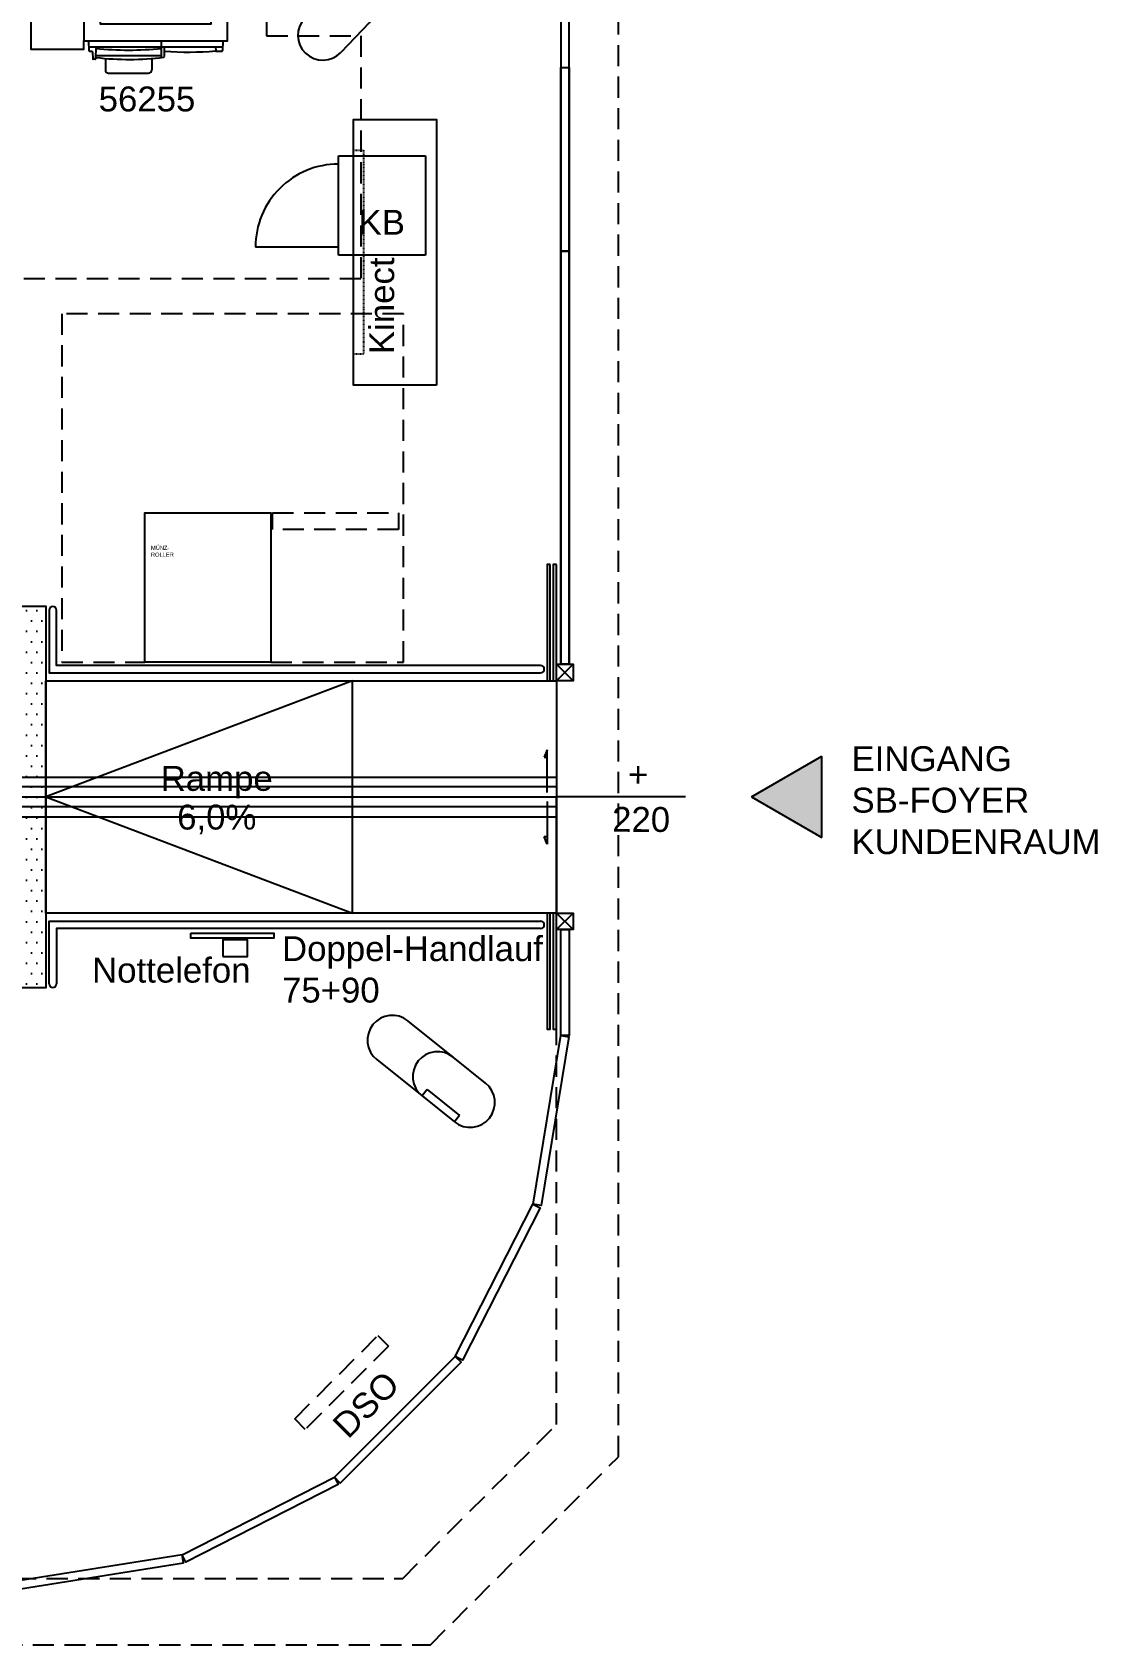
# Model space of a CAD drawing. Header units: centimetres. Extents: x 27325 to 30593, y 7169 to 9080.
# Drawn here: x 29951 to 30593, y 7169 to 8141 of the extents above; entities that cross this region are included whole.
import ezdxf
from ezdxf.enums import TextEntityAlignment as Align

# ---------------------------------------------------------------- set-up
doc = ezdxf.new("R2018")
doc.units = ezdxf.units.CM
doc.header["$LTSCALE"] = 2
doc.linetypes.add('STYLE_01', pattern=[0.39368, 0.19684, -0.19684])
doc.linetypes.add('VERDECKT', pattern=[9.525, 6.35, -3.175])
for name, color, linetype in [('ARC-Tueren', 5, 'Continuous'), ('ARC-Tueren-nv', 5, 'Continuous'), ('BE-T', 7, 'Continuous'), ('BS-BH-AL', 251, 'VERDECKT'), ('BS-G', 30, 'Continuous'), ('BS-STT-A', 203, 'Continuous'), ('BS-WA-V-T', 203, 'VERDECKT'), ('HB-KO-GLA-S', 132, 'Continuous'), ('HB-KO-HLZ-S', 30, 'Continuous'), ('HB-KO-MET-S', 150, 'Continuous'), ('HB-ZU-MOE-MA', 253, 'Continuous'), ('HB-ZU-MOE-SB', 202, 'Continuous'), ('HB-ZU-TE-SB', 16, 'Continuous')]:
    doc.layers.add(name, color=color, linetype=linetype)
doc.styles.add('ARIAL', font='arial.ttf')
doc.styles.add('MOE', font='arial.ttf')
doc.styles.get("Standard").update_dxf_attribs({"font": 'arial.ttf'})

# ---------------------------------------------------------------- blocks, each defined once
blk = doc.blocks.new('*U13')
at = {"layer": 'ARC-Tueren-nv'}
for p in [(-70, -22.39), (0, -100), (70, -22.39)]:
    blk.add_line(p, (0, -22.39), dxfattribs=at)
at = {"layer": 'ARC-Tueren-nv', "insert": (21.11, -65.39), "char_height": 15, "width": 48.8163, "attachment_point": 1, "rotation": 269.84621}
blk.add_mtext('+', dxfattribs=at)
at = {"layer": 'ARC-Tueren-nv', "flags": 1}
for tag, p in [('TUERTYP', (-99.12, 54.8)), ('FLAECHE', (-99.12, 46.23)), ('DORNMASS', (-99.12, 37.66)), ('ANSCHLAGTYP', (-99.12, 29.09)), ('MATERIAL', (-99.12, 20.52)), ('FARBE', (-99.12, 11.95)), ('BEMERKUNG', (-99.12, 3.37)), ('ANLAGENGRUPPE', (-99.12, -11.79)), ('DB_ID', (-99.12, -5.2))]:
    blk.add_attdef(tag, p, '', height=5, dxfattribs=at)
at = {"layer": 'ARC-Tueren-nv'}
for tag, p in [('BRANDSCHUTZ-KL', (0.38, -4.51)), ('TUER-NR', (0.01, -20.33))]:
    blk.add_attdef(tag, text='', height=12.5, dxfattribs=at).set_placement(p, align=Align.CENTER)
at = {"layer": 'ARC-Tueren-nv', "flags": 2}
for tag, p in [('BREITE1', (4.92, -35.58)), ('BREITE2', (5.3, -76.22))]:
    blk.add_attdef(tag, p, '', height=15, rotation=269.84621, dxfattribs=at)
at = {"layer": 'ARC-Tueren-nv'}
blk.add_attdef('HOEHE', (-21.01, -55.81), '', height=15, rotation=269.84621, dxfattribs=at)
blk = doc.blocks.new('*U76')
blk.add_lwpolyline([(0, -10), (15, -10), (15, 0), (0, 0)], close=True)
blk.add_lwpolyline([(0, -10), (15, -10), (15, 0), (0, 0)], close=True)
at = {"style": 'MOE'}
blk.add_attdef('BEZEICHNUNG', (-78.74, -25.72), '', height=15, dxfattribs=at)
at = {"style": 'MOE', "flags": 1}
for tag, p in [('INVENTARNUMMER', (-26.22, -46.15)), ('HERSTELLER', (-26.22, -61.15)), ('DB_ID', (-26.22, -76.15)), ('BEMERKUNG', (-26.22, -91.15))]:
    blk.add_attdef(tag, p, '', height=12.5, dxfattribs=at)
blk = doc.blocks.new('*U41')
for p, q in [((-40.56, -103.8), (-40.35, -109.85)), ((3.5, -113.91), (3.5, -103.8)), ((40.48, -103.8), (40.28, -109.79)), ((-40.43, -107.41), (40.36, -107.41)), ((-38.31, -110.33), (-39.85, -110.33)), ((-38.05, -110.62), (-37.91, -114.72)), ((-36.55, -115.01), (-37.61, -115.01)), ((-36.19, -107.41), (-36.25, -114.71)), ((-36.24, -113.7), (-36.07, -113.7)), ((3.5, -112.97), (-36.23, -112.97)), ((-30.37, -114.47), (-30.37, -121.41)), ((-2.37, -114.51), (-2.37, -121.41)), ((5.29, -113.25), (5.34, -107.41)), ((36.12, -107.41), (36.14, -109.98)), ((39.78, -110.28), (36.44, -110.28)), ((-28.37, -123.41), (-4.37, -123.41))]:
    blk.add_line(p, q)
at = {"linetype": 'VERDECKT'}
blk.add_lwpolyline([(-100.26, 4.63), (66.84, 4.63), (66.84, -100.87), (123.64, -100.87), (123.64, -247.37), (123.64, -247.37), (123.64, -247.37), (123.64, -247.37), (123.64, -247.37), (-100.26, -247.37)], close=True, dxfattribs=at)
for points in [[(43.25, 0), (-43.25, 0), (-43.25, -103.8), (43.25, -103.8)], [(-33.25, -10), (33.25, -10), (33.25, -93.8), (-33.25, -93.8)]]:
    blk.add_lwpolyline(points, close=True)
for points in [[(-43.25, -1.34), (-75.26, -1.34), (-75.26, -108.83), (-43.25, -108.83), (-43.25, -103.8)], [(43.25, -61), (48.28, -61), (48.28, -76.24), (43.25, -76.24)]]:
    blk.add_lwpolyline(points)
for centre, radius, start, end in [((-39.85, -109.83), 0.5, 182.00101, 270), ((-38.34, -110.62), 0.29, 0.30523, 83.77317), ((-37.61, -114.7), 0.3, 182.00156, 270), ((-36.55, -114.7), 0.3, 270, 359.49974), ((-16.31, 92.08), 201.5, 264.33585, 275.64198), ((-35.87, -113.7), 0.2, 177.7531, 263.14249), ((-16.18, 49.99), 165.07, 263.14224, 277.32021), ((4.79, -113.24), 0.5, 277.32005, 359.5002), ((36.44, -109.98), 0.3, 180.50029, 270), ((39.78, -109.78), 0.5, 269.99711, 357.99745), ((-28.37, -121.41), 2, 180, 269.99462), ((-4.37, -121.41), 2, 269.99462, 0)]:
    blk.add_arc(centre, radius, start, end)
blk.add_ellipse((19.86, 66.72), major_axis=(0, 177.39), ratio=0.972504, start_param=3.057159, end_param=3.236086)
at = {"lineweight": 30, "flags": 104}
blk.add_attdef('BEZEICHNUNG', text='', height=15, dxfattribs=at).set_placement((-23.66, -30.76), align=Align.TOP_LEFT)
at = {"style": 'MOE', "flags": 1}
for tag, p in [('INVENTARNUMMER', (-68.17, -146.06)), ('HERSTELLER', (-68.17, -161.06)), ('DB_ID', (-68.17, -176.06)), ('BEMERKUNG', (-68.17, -191.06))]:
    blk.add_attdef(tag, p, '', height=12.5, dxfattribs=at)
blk = doc.blocks.new('*U78')
at = {"linetype": 'VERDECKT'}
blk.add_lwpolyline([(-38, 90), (-118, 90), (-118, -120), (-118, -120), (88, -120), (88, -120), (88, 90), (38, 90)], dxfattribs=at)
blk.add_lwpolyline([(-38, 90), (38, 90), (38, 0), (-38, 0)], close=True)
blk.add_lwpolyline([(-39, 0), (-115, 0), (-115, 10), (-39, 10)], close=True, dxfattribs=at)
at = {"lineweight": 30}
blk.add_attdef('BEZEICHNUNG', text='', height=12.5, rotation=180, dxfattribs=at).set_placement((34.3, 19.85), align=Align.TOP_LEFT)
at = {"style": 'MOE', "flags": 1}
for tag, p in [('INVENTARNUMMER', (-40.49, -31.01)), ('HERSTELLER', (-40.49, -46.01)), ('BEMERKUNG', (-40.49, -76.01))]:
    blk.add_attdef(tag, p, '', height=12.5, dxfattribs=at)
blk = doc.blocks.new('*U81')
for p, q in [((0, 15), (25, 15)), ((25, -15), (0, -15))]:
    blk.add_line(p, q)
for centre, start, end in [((0, 0), 90, 270), ((25, 0), 270, 90)]:
    blk.add_arc(centre, 15, start, end)
at = {"style": 'MOE', "flags": 1}
for tag, p, height in [('BEZEICHNUNG', (-5.2, -48.63), 15), ('HOEHE', (-5.2, -66.33), 12.5), ('HERSTELLER', (-5.2, -82.83), 12.5), ('INVENTARNUMMER', (-5.2, -101.04), 12.5)]:
    blk.add_attdef(tag, p, '', height=height, dxfattribs=at)
blk = doc.blocks.new('*U87')
for p, q in [((0, 30), (52.61, 30)), ((0, -30), (0, 30)), ((52.61, 30), (52.61, -30)), ((52.61, 25), (102.61, 25)), ((52.61, -30), (0, -30))]:
    blk.add_line(p, q)
blk.add_arc((52.61, 25), 50, 270, 0)
at = {"style": 'MOE'}
blk.add_attdef('BEZEICHNUNG', (40.42, 17.58), '', height=15, rotation=180, dxfattribs=at)
at = {"style": 'MOE', "flags": 1}
for tag, p in [('INVENTRANUMMER', (12.36, -46.09)), ('HERSTELLER', (12.36, -61.09)), ('BEMERKUNG', (12.36, -91.09))]:
    blk.add_attdef(tag, p, '', height=12.5, dxfattribs=at)
blk = doc.blocks.new('*U92')
for p, q in [((35, 15), (0, 15)), ((60, 15), (35, 15)), ((0, -15), (35, -15)), ((35, -10), (60, -10)), ((35, -10), (35, -15)), ((35, -15), (60, -15)), ((60, -10), (60, -15))]:
    blk.add_line(p, q)
for centre, start, end in [((0, 0), 90, 270), ((35, 0), 90, 270), ((60, 0), 270, 90)]:
    blk.add_arc(centre, 15, start, end)
at = {"style": 'MOE', "flags": 1}
for tag, p, height in [('BEZEICHNUNG', (-5.2, -48.63), 15), ('HOEHE', (-5.2, -66.33), 12.5), ('HERSTELLER', (-5.2, -82.83), 12.5), ('INVENTARNUMMER', (-5.2, -101.04), 12.5)]:
    blk.add_attdef(tag, p, '', height=height, dxfattribs=at)
blk = doc.blocks.new('*U93')
at = {"linetype": 'VERDECKT'}
for p, q in [((0, 0), (71, 0)), ((0, -9), (0, 0)), ((71, 0), (71, -9)), ((71, -9), (0, -9))]:
    blk.add_line(p, q, dxfattribs=at)
at = {"style": 'MOE'}
blk.add_attdef('BEZEICHNUNG', (13.83, -31.71), '', height=15, dxfattribs=at)
for tag, p, flags in [('LAENGE1', (1.39, -52.55), 3), ('BREITE1', (1.42, -67.9), 3), ('HOEHE', (1.32, -83.84), 1), ('INVENTARNUMMER', (1.32, -98.84), 1), ('HERSTELLER', (1.32, -113.84), 1)]:
    blk.add_attdef(tag, p, '', height=12.5, dxfattribs=dict(at, flags=flags))

msp = doc.modelspace()

# ---------------------------------------------------------------- hatches: boundary and pattern name
at = {"layer": 'BE-T'}
msp.add_hatch(color=256, dxfattribs=at).paths.add_polyline_path([(30384.1, 7679.94), (30426.59, 7655.41), (30426.59, 7704.46)])
at = {"layer": 'HB-ZU-MOE-MA'}
h = msp.add_hatch(dxfattribs=at)
h.set_pattern_fill('DOTS', color=256, scale=100, style=0)
h.set_pattern_definition([(0, (22540.8675, -295.248), (3.125, 6.25), [0, -6.25])])
h.paths.add_polyline_path([(29808.73, 7794.94), (29958.73, 7794.94), (29958.73, 7564.94), (29808.73, 7564.94)])

# ---------------------------------------------------------------- linework, layer by layer
at = {"layer": 'ARC-Tueren'}
for p, q in [((30260.96, 7708.42), (30259.2, 7703.82)), ((30260.96, 7682.6), (30260.96, 7708.42)), ((30259.2, 7703.82), (30260.96, 7703.82)), ((30260.96, 7677.27), (30260.96, 7651.46)), ((30260.96, 7651.46), (30259.2, 7656.05)), ((30259.2, 7656.05), (30260.96, 7656.05))]:
    msp.add_line(p, q, dxfattribs=at)
for points in [[(30262.93, 7819.94), (30260.93, 7819.94), (30260.93, 7749.94), (30262.93, 7749.94), (30262.93, 7819.94)], [(30266.74, 7819.94), (30264.74, 7819.94), (30264.74, 7749.94), (30266.74, 7749.94), (30266.74, 7819.94)], [(30262.93, 7609.94), (30260.93, 7609.94), (30260.93, 7539.94), (30262.93, 7539.94), (30262.93, 7609.94)], [(30266.74, 7609.94), (30264.74, 7609.94), (30264.74, 7539.94), (30266.74, 7539.94), (30266.74, 7609.94)]]:
    msp.add_lwpolyline(points, dxfattribs=at)
at = {"layer": 'BE-T'}
for p, q in [((30384.1, 7679.94), (30426.59, 7704.46)), ((30426.59, 7655.41), (30426.59, 7704.46)), ((30384.1, 7679.94), (30426.59, 7655.41))]:
    msp.add_line(p, q, dxfattribs=at)
at = {"layer": 'BS-BH-AL', "linetype": 'Continuous'}
for points in [[(29348.48, 7903.34), (29384.89, 7885.94), (29832.99, 7885.91), (29895.73, 7823.17), (29895.73, 7739.58), (29943.37, 7691.94), (30266.74, 7691.94)], [(29343.24, 7892.54), (29382.18, 7873.94), (29827.99, 7873.94), (29883.73, 7818.2), (29883.73, 7734.61), (29938.4, 7679.94), (30266.74, 7679.94)], [(30266.74, 7685.94), (29940.89, 7685.94), (29889.73, 7737.09), (29889.73, 7820.68), (29830.5, 7879.91), (29383.54, 7879.94), (29345.82, 7897.95)], [(30266.74, 7673.94), (29935.92, 7673.94), (29877.73, 7732.12), (29877.73, 7815.71), (29825.53, 7867.91), (29380.82, 7867.94), (29340.52, 7887.19)], [(29337.93, 7881.77), (29379.46, 7861.94), (29823.05, 7861.91), (29871.73, 7813.23), (29871.73, 7729.64), (29933.43, 7667.94), (30266.74, 7667.94)]]:
    msp.add_lwpolyline(points, dxfattribs=at)
at = {"layer": 'BS-G'}
for points in [[(29960.79, 7792.53), (29960.79, 7754.76), (30257.08, 7754.76)], [(30257.08, 7759.21), (29965.24, 7759.21), (29965.24, 7792.53)], [(29960.79, 7567.34), (29960.79, 7605.11), (30257.08, 7605.11)], [(30257.08, 7600.66), (29965.24, 7600.66), (29965.24, 7567.34)]]:
    msp.add_lwpolyline(points, dxfattribs=at)
for centre, start, end in [((29963.02, 7792.53), 0, 180), ((30257.08, 7756.98), 270, 90), ((30257.08, 7602.89), 270, 90), ((29963.02, 7567.34), 180, 0)]:
    msp.add_arc(centre, 2.22, start, end, dxfattribs=at)
at = {"layer": 'BS-STT-A'}
for points in [[(30143.73, 7749.94), (29958.73, 7679.94), (30143.73, 7609.94)], [(29958.73, 7749.94), (30266.74, 7749.94), (30266.74, 7609.94), (29958.73, 7609.94)]]:
    msp.add_lwpolyline(points, close=True, dxfattribs=at)
at = {"layer": 'BS-WA-V-T'}
for p, q in [((30303.98, 7282.24), (30303.98, 8229.94)), ((30266.74, 7749.94), (30266.74, 7609.94)), ((30190.62, 7168.94), (30303.98, 7282.24)), ((29931.98, 7168.94), (30190.62, 7168.94))]:
    msp.add_line(p, q, dxfattribs=at)
msp.add_lwpolyline([(29921.23, 7208.94), (30173.98, 7208.94), (30266.74, 7301.77), (30266.74, 7539.94)], dxfattribs=at)
at = {"layer": 'HB-KO-GLA-S'}
for p, q in [((30269.24, 8119.54), (30269.24, 7759.94)), ((30274.24, 7759.94), (30274.24, 8119.54)), ((30269.24, 8008.94), (30274.24, 8008.94))]:
    msp.add_line(p, q, dxfattribs=at)
for points in [[(30269.24, 8119.54), (30274.24, 8119.54), (30274.24, 8008.94), (30269.24, 8008.94)], [(30269.24, 8008.94), (30274.24, 8008.94), (30274.24, 7759.94), (30269.24, 7759.94)], [(30269.24, 7599.94), (30274.24, 7599.94), (30274.24, 7536.1), (30269.24, 7536.1)], [(30252.38, 7434.54), (30256.83, 7432.27), (30210.07, 7340.49), (30205.61, 7342.76)], [(30205.61, 7342.76), (30209.15, 7339.23), (30136.32, 7266.39), (30132.78, 7269.93)], [(30132.78, 7269.93), (30135.05, 7265.48), (30043.28, 7218.71), (30041.01, 7223.17)]]:
    msp.add_lwpolyline(points, close=True, dxfattribs=at)
for points in [[(30269.24, 7536.1), (30274.18, 7535.28), (30257.46, 7433.65), (30252.52, 7434.46), (30269.24, 7536.1)], [(29938.61, 7206.9), (29938.61, 7201.75), (30041.79, 7218.23), (30041.01, 7223.17), (29938.61, 7206.9), (29938.61, 7201.75)]]:
    msp.add_lwpolyline(points, dxfattribs=at)
at = {"layer": 'HB-KO-HLZ-S'}
msp.add_lwpolyline([(30194.28, 7928.22), (30144.28, 7928.22), (30144.28, 8088.22), (30194.28, 8088.22)], close=True, dxfattribs=at)
at = {"layer": 'HB-KO-MET-S'}
for p, q in [((30269.24, 8229.94), (30269.24, 8119.54)), ((30274.24, 8119.54), (30274.24, 8229.94)), ((30269.24, 8119.54), (30274.24, 8119.54)), ((30266.74, 7759.94), (30276.74, 7749.94)), ((30276.74, 7759.94), (30266.74, 7749.94)), ((30266.74, 7609.94), (30276.74, 7599.94)), ((30276.74, 7609.94), (30266.74, 7599.94))]:
    msp.add_line(p, q, dxfattribs=at)
for points in [[(30266.74, 7759.94), (30276.74, 7759.94), (30276.74, 7749.94), (30266.74, 7749.94)], [(30266.74, 7609.94), (30276.74, 7609.94), (30276.74, 7599.94), (30266.74, 7599.94)], [(30046.28, 7597.91), (30096.28, 7597.91), (30096.28, 7594.91), (30046.28, 7594.91)]]:
    msp.add_lwpolyline(points, close=True, dxfattribs=at)
at = {"layer": 'HB-ZU-MOE-MA'}
msp.add_lwpolyline([(29808.73, 7794.94), (29958.73, 7794.94), (29958.73, 7564.94), (29808.73, 7564.94), (29808.73, 7794.94)], dxfattribs=at)
at = {"layer": 'HB-ZU-MOE-SB', "linetype": 'STYLE_01'}
msp.add_lwpolyline([(30144.28, 7946.75), (30144.28, 8069.69), (30150.28, 8069.69), (30150.28, 7946.75)], close=True, dxfattribs=at)

# ---------------------------------------------------------------- block references
at = {"layer": 'ARC-Tueren'}
ref = msp.add_blockref('*U13', (30244.35, 7679.94), dxfattribs=dict(at, rotation=90))
ref.add_attrib('HOEHE', '220', (30300.16, 7658.93), dxfattribs={"layer": 'ARC-Tueren-nv', "height": 15, "rotation": 359.84621})
at = {"layer": 'HB-ZU-MOE-SB'}
for name, p, rotation in [('*U81', (30125.77, 8139.03), 46.26274190105529), ('*U92', (30167.69, 7533.31), 321.2627419010549)]:
    msp.add_blockref(name, p, dxfattribs=dict(at, rotation=rotation))
ref = msp.add_blockref('*U93', (30108.83, 7305.09), dxfattribs=dict(at, rotation=45.00000000000025))
ref.add_attrib('BEZEICHNUNG', 'DSO', (30141.03, 7292.44), dxfattribs={"layer": '0', "height": 15, "rotation": 45, "style": 'MOE'})
at = {"layer": 'HB-ZU-TE-SB'}
ref = msp.add_blockref('*U41', (30025.07, 8239.54), dxfattribs=at)
lines = msp.add_mtext('CRC\\P-MB', dxfattribs={"layer": '0', "insert": (30001.41, 8208.78), "char_height": 2.5, "attachment_point": 1})
ref.add_attrib('BEZEICHNUNG', '', (30001.41, 8208.78), dxfattribs={"flags": 104}).embed_mtext(lines)
ref = msp.add_blockref('*U87', (30187.78, 8036.39), dxfattribs=dict(at, rotation=180))
ref.add_attrib('BEZEICHNUNG', 'KB', (30147.36, 8018.8), dxfattribs={"layer": '0', "height": 15, "style": 'MOE'})
ref = msp.add_blockref('*U78', (30056.47, 7851.21), dxfattribs=dict(at, rotation=180))
lines = msp.add_mtext('MÜNZ-\\PROLLER', dxfattribs={"layer": '0', "insert": (30022.18, 7831.36), "char_height": 2.5, "attachment_point": 1})
ref.add_attrib('BEZEICHNUNG', '', (30022.18, 7831.36), dxfattribs={"flags": 104}).embed_mtext(lines)
msp.add_blockref('*U76', (30065.45, 7593.74), dxfattribs=at).add_auto_attribs({'BEZEICHNUNG': 'Nottelefon'})

# ---------------------------------------------------------------- texts
at = {"layer": 'BE-T', "char_height": 15, "attachment_point": 1}
for s, insert, width in [('EINGANG SB-FOYER KUNDENRAUM', (30444.46, 7710.49), 125.5099), ('Doppel-Handlauf\\P75+90', (30101.22, 7596.01), 216.1187)]:
    msp.add_mtext(s, dxfattribs=dict(at, insert=insert, width=width))
at = {"layer": 'BE-T', "linetype": 'Continuous', "lineweight": 13, "insert": (30061.85, 7657.49), "char_height": 15, "attachment_point": 8, "line_spacing_factor": 0.933036}
msp.add_mtext('Rampe\\P6,0%', dxfattribs=at)
at = {"layer": 'HB-ZU-MOE-SB', "insert": (30161.4, 7975.97), "char_height": 15, "width": 122.2386, "attachment_point": 5, "rotation": 90, "style": 'ARIAL'}
msp.add_mtext('Kinect', dxfattribs=at)
at = {"layer": 'HB-ZU-TE-SB', "insert": (29990.68, 8108.13), "char_height": 15, "attachment_point": 1}
msp.add_mtext_dynamic_manual_height_columns('56255', width=161.5655, gutter_width=12.5, heights=[0], dxfattribs=at)

doc.saveas('drawing.dxf')
